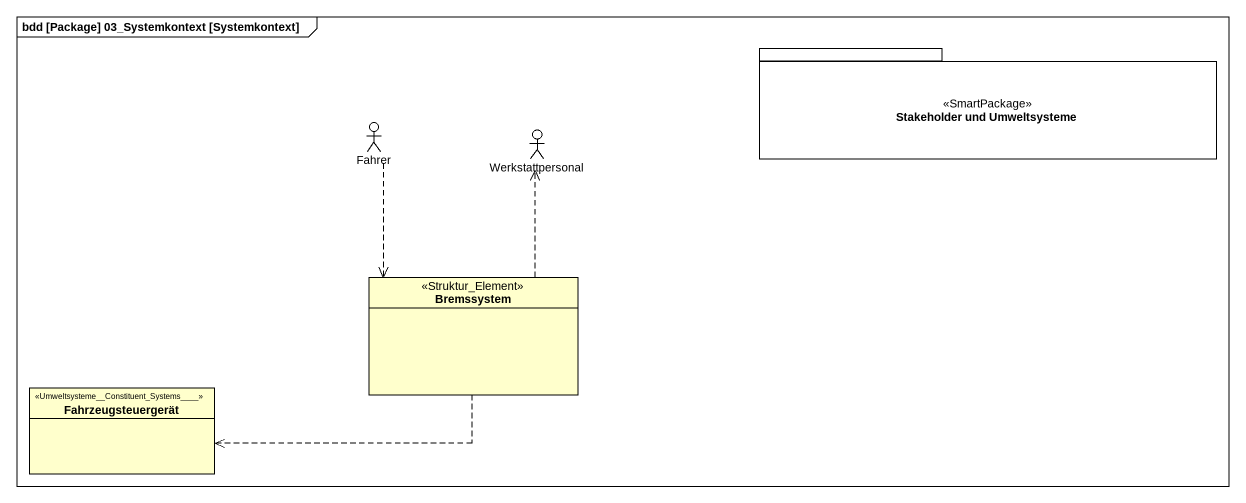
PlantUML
@startuml
mainframe bdd [Package] 03_Systemkontext [Systemkontext]
allowmixing
hide circle
hide empty members
package "Stakeholder und Umweltsysteme" as Stakeholder_und <<SmartPackage>> {
}
actor Fahrer
actor Werkstattpersonal
class Bremssystem <<Struktur_Element>>
class Fahrzeugsteuergerät <<Umweltsysteme__Constituent_Systems____>>
Fahrer ..> Bremssystem
Bremssystem .up.> Werkstattpersonal
Bremssystem .left.> Fahrzeugsteuergerät
@enduml
